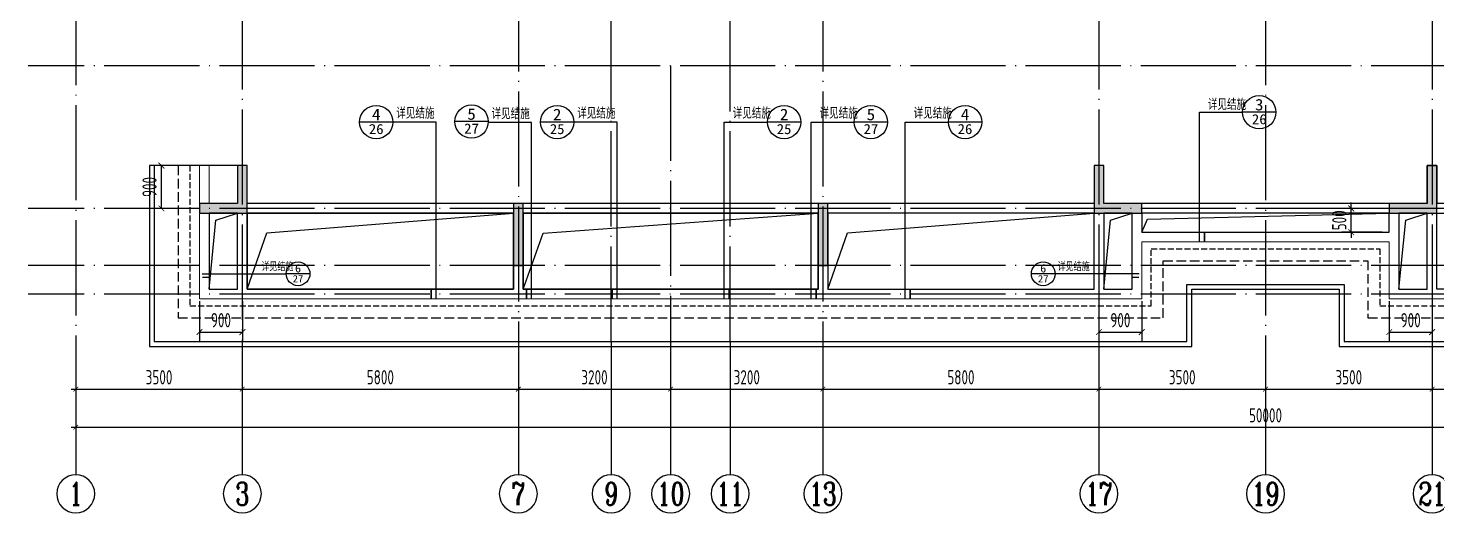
# Model space of a CAD drawing. Extents: x -668857 to 143095, y -247466 to 228182.
# Drawn here: x -214522 to -184922, y -218657 to -208468 of the extents above; entities that cross this region are included whole.
import ezdxf
from ezdxf.enums import TextEntityAlignment as Align

# ---------------------------------------------------------------- set-up
doc = ezdxf.new("R2010")
doc.units = 0
doc.header["$LTSCALE"] = 1000
for name, pattern in [('#P_--_20B1_001_t3$0$DASH', [0.35, 0.25, -0.1]), ('__DASH', [0.35, 0.25, -0.1]), ('DASH', [0.35, 0.25, -0.1]), ('DOTE', [2.42, 2, -0.2, 0.02, -0.2])]:
    doc.linetypes.add(name, pattern=pattern)
doc.layers.get('0').update_dxf_attribs({"linetype": 'CONTINUOUS'})
doc.layers.get('DEFPOINTS').update_dxf_attribs({"linetype": 'CONTINUOUS'})
for name, color, linetype in [('A-AXIS', 1, 'CONTINUOUS'), ('A-DOTE', 10, 'DOTE'), ('AXIS_NUM', 7, 'CONTINUOUS'), ('DIM_IDEN', 67, 'CONTINUOUS'), ('PUB_TEXT', 2, 'CONTINUOUS'), ('ROOF', 183, 'CONTINUOUS'), ('S-D洞口', 4, 'CONTINUOUS'), ('S-L主梁线', 4, 'DASH'), ('S-Q墙填充', 252, 'CONTINUOUS'), ('S-Q墙实线', 6, 'CONTINUOUS'), ('S-Q墙标注', 3, 'CONTINUOUS'), ('S-Y一般标注', 3, 'CONTINUOUS'), ('看线', 251, 'CONTINUOUS')]:
    doc.layers.add(name, color=color, linetype=linetype)
doc.styles.add('_TCH_AXIS', font='COMPLEX', dxfattribs={"bigfont": 'GBCBIG'})
doc.styles.add('_TCH_LABEL', font='simhei.ttf')
doc.styles.add('TSSD_Axis', font='complex.shx', dxfattribs={"width": 0.7, "bigfont": 'hztxt.shx'})
doc.styles.add('TSSD_DIMENSION', font='Tssdeng.shx', dxfattribs={"width": 0.7, "bigfont": 'tssdchn.shx'})
doc.styles.add('TSSD_REIN', font='tssdeng.shx', dxfattribs={"width": 0.7, "height": 300, "bigfont": 'tssdchn.shx'})
doc.styles.add('结构文字', font='zstxt.shx', dxfattribs={"width": 0.7, "bigfont": 'zshz.shx'})
doc.dimstyles.new('STRUCK', dxfattribs={"dimtxt": 400, "dimasz": 121, "dimexe": 200, "dimexo": 150, "dimgap": 115, "dimtad": 1, "dimdec": 0, "dimdsep": 46, "dimtxsty": '结构文字', "dimblk": 'ARCHTICK', "dimcen": 400, "dimclrd": 3, "dimclre": 3, "dimclrt": 7, "dimadec": 0, "dimazin": 0, "dimtfac": 1, "dimtdec": 0, "dimtix": 1, "dimtmove": 2, "dimatfit": 3, "dimldrblk": '_DIMX', "dimfxl": 0, "dimtolj": 1, "dimtzin": 0, "dimarcsym": 0})
doc.dimstyles.new('TSSD_100_100', dxfattribs={"dimtxt": 300, "dimasz": 100, "dimexe": 100, "dimexo": 250, "dimgap": 100, "dimtad": 1, "dimdec": 0, "dimzin": 0, "dimdsep": 46, "dimtxsty": 'TSSD_DIMENSION', "dimblk": 'ARCHTICK', "dimcen": 0, "dimdle": 100, "dimclrt": 7, "dimadec": 0, "dimazin": 0, "dimtfac": 1, "dimtdec": 0, "dimtix": 1, "dimtmove": 2, "dimatfit": 3, "dimldrblk": 'ARCHTICK', "dimfxl": 0, "dimtolj": 1, "dimtzin": 0, "dimarcsym": 0})

# ---------------------------------------------------------------- blocks, each defined once
blk = doc.blocks.new('ts_axno')
at = {"color": 0, "linetype": 'ByBlock', "lineweight": -2}
blk.add_circle((0, 0), 0.5, dxfattribs=at)
at = {"color": 0, "linetype": 'ByBlock', "lineweight": -2, "style": 'TSSD_Axis', "width": 0.7}
blk.add_attdef('A', text='', height=0.6, dxfattribs=at).set_placement((0, 0), align=Align.MIDDLE_CENTER)
blk = doc.blocks.new('_ArchTick')
at = {"color": 0, "linetype": 'ByBlock', "const_width": 0.15}
blk.add_lwpolyline([(-0.5, -0.5), (0.5, 0.5)], dxfattribs=at)
blk = doc.blocks.new('*D134')
at = {"layer": 'DEFPOINTS', "color": 0}
for p in [(8100, 3600), (13900, 3600), (13900, 2600)]:
    blk.add_point(p, dxfattribs=at)
at = {"layer": 'S-Y一般标注', "color": 0, "lineweight": -2}
for p, q in [((8100, 3350), (8100, 2500)), ((13900, 3350), (13900, 2500)), ((8000, 2600), (14000, 2600))]:
    blk.add_line(p, q, dxfattribs=at)
at = {"layer": 'S-Y一般标注', "color": 0, "lineweight": -2, "xscale": 100, "yscale": 100, "zscale": 100, "rotation": 180}
blk.add_blockref('_ArchTick', (8100, 2600), dxfattribs=at)
at = {"layer": 'S-Y一般标注', "color": 0, "lineweight": -2, "xscale": 100, "yscale": 100, "zscale": 100}
blk.add_blockref('_ArchTick', (13900, 2600), dxfattribs=at)
at = {"layer": 'S-Y一般标注', "color": 7, "insert": (11000, 2850), "char_height": 300, "attachment_point": 5, "style": 'TSSD_DIMENSION'}
blk.add_mtext('\\A1;5800', dxfattribs=at)
blk = doc.blocks.new('*D135')
at = {"layer": 'DEFPOINTS', "color": 0}
for p in [(17100, 3600), (20300, 3600), (20300, 2600)]:
    blk.add_point(p, dxfattribs=at)
at = {"layer": 'S-Y一般标注', "color": 0, "lineweight": -2}
for p, q in [((17100, 3350), (17100, 2500)), ((20300, 3350), (20300, 2500)), ((17000, 2600), (20400, 2600))]:
    blk.add_line(p, q, dxfattribs=at)
at = {"layer": 'S-Y一般标注', "color": 0, "lineweight": -2, "xscale": 100, "yscale": 100, "zscale": 100, "rotation": 180}
blk.add_blockref('_ArchTick', (17100, 2600), dxfattribs=at)
at = {"layer": 'S-Y一般标注', "color": 0, "lineweight": -2, "xscale": 100, "yscale": 100, "zscale": 100}
blk.add_blockref('_ArchTick', (20300, 2600), dxfattribs=at)
at = {"layer": 'S-Y一般标注', "color": 7, "insert": (18700, 2850), "char_height": 300, "attachment_point": 5, "style": 'TSSD_DIMENSION'}
blk.add_mtext('\\A1;3200', dxfattribs=at)
blk = doc.blocks.new('*D136')
at = {"layer": 'DEFPOINTS', "color": 0}
for p in [(20300, 3600), (26100, 3600), (26100, 2600)]:
    blk.add_point(p, dxfattribs=at)
at = {"layer": 'S-Y一般标注', "color": 0, "lineweight": -2}
for p, q in [((20300, 3350), (20300, 2500)), ((26100, 3350), (26100, 2500)), ((20200, 2600), (26200, 2600))]:
    blk.add_line(p, q, dxfattribs=at)
at = {"layer": 'S-Y一般标注', "color": 0, "lineweight": -2, "xscale": 100, "yscale": 100, "zscale": 100, "rotation": 180}
blk.add_blockref('_ArchTick', (20300, 2600), dxfattribs=at)
at = {"layer": 'S-Y一般标注', "color": 0, "lineweight": -2, "xscale": 100, "yscale": 100, "zscale": 100}
blk.add_blockref('_ArchTick', (26100, 2600), dxfattribs=at)
at = {"layer": 'S-Y一般标注', "color": 7, "insert": (23200, 2850), "char_height": 300, "attachment_point": 5, "style": 'TSSD_DIMENSION'}
blk.add_mtext('\\A1;5800', dxfattribs=at)
blk = doc.blocks.new('*D137')
at = {"layer": 'DEFPOINTS', "color": 0}
for p in [(26100, 3600), (29600, 3600), (29600, 2600)]:
    blk.add_point(p, dxfattribs=at)
at = {"layer": 'S-Y一般标注', "color": 0, "lineweight": -2}
for p, q in [((26100, 3350), (26100, 2500)), ((29600, 3350), (29600, 2500)), ((26000, 2600), (29700, 2600))]:
    blk.add_line(p, q, dxfattribs=at)
at = {"layer": 'S-Y一般标注', "color": 0, "lineweight": -2, "xscale": 100, "yscale": 100, "zscale": 100, "rotation": 180}
blk.add_blockref('_ArchTick', (26100, 2600), dxfattribs=at)
at = {"layer": 'S-Y一般标注', "color": 0, "lineweight": -2, "xscale": 100, "yscale": 100, "zscale": 100}
blk.add_blockref('_ArchTick', (29600, 2600), dxfattribs=at)
at = {"layer": 'S-Y一般标注', "color": 7, "insert": (27850, 2850), "char_height": 300, "attachment_point": 5, "style": 'TSSD_DIMENSION'}
blk.add_mtext('\\A1;3500', dxfattribs=at)
blk = doc.blocks.new('*D138')
at = {"layer": 'DEFPOINTS', "color": 0}
for p in [(33100, 3600), (38900, 3600), (38900, 2600)]:
    blk.add_point(p, dxfattribs=at)
at = {"layer": 'S-Y一般标注', "color": 0, "lineweight": -2}
for p, q in [((33100, 3350), (33100, 2500)), ((38900, 3350), (38900, 2500)), ((33000, 2600), (39000, 2600))]:
    blk.add_line(p, q, dxfattribs=at)
at = {"layer": 'S-Y一般标注', "color": 0, "lineweight": -2, "xscale": 100, "yscale": 100, "zscale": 100, "rotation": 180}
blk.add_blockref('_ArchTick', (33100, 2600), dxfattribs=at)
at = {"layer": 'S-Y一般标注', "color": 0, "lineweight": -2, "xscale": 100, "yscale": 100, "zscale": 100}
blk.add_blockref('_ArchTick', (38900, 2600), dxfattribs=at)
at = {"layer": 'S-Y一般标注', "color": 7, "insert": (36000, 2850), "char_height": 300, "attachment_point": 5, "style": 'TSSD_DIMENSION'}
blk.add_mtext('\\A1;5800', dxfattribs=at)
blk = doc.blocks.new('*D142')
at = {"layer": 'DEFPOINTS', "color": 0}
for p in [(4600, 3600), (54600, 3600), (54600, 1800)]:
    blk.add_point(p, dxfattribs=at)
at = {"layer": 'S-Y一般标注', "color": 0, "lineweight": -2}
for p, q in [((4600, 3350), (4600, 1700)), ((54600, 3350), (54600, 1700)), ((4500, 1800), (54700, 1800))]:
    blk.add_line(p, q, dxfattribs=at)
at = {"layer": 'S-Y一般标注', "color": 0, "lineweight": -2, "xscale": 100, "yscale": 100, "zscale": 100, "rotation": 180}
blk.add_blockref('_ArchTick', (4600, 1800), dxfattribs=at)
at = {"layer": 'S-Y一般标注', "color": 0, "lineweight": -2, "xscale": 100, "yscale": 100, "zscale": 100}
blk.add_blockref('_ArchTick', (54600, 1800), dxfattribs=at)
at = {"layer": 'S-Y一般标注', "color": 7, "insert": (29600, 2050), "char_height": 300, "attachment_point": 5, "style": 'TSSD_DIMENSION'}
blk.add_mtext('\\A1;50000', dxfattribs=at)
blk = doc.blocks.new('*D143')
at = {"layer": 'DEFPOINTS', "color": 0}
for p in [(13900, 3600), (17100, 3600), (17100, 2600)]:
    blk.add_point(p, dxfattribs=at)
at = {"layer": 'S-Y一般标注', "color": 0, "lineweight": -2}
for p, q in [((13900, 3350), (13900, 2500)), ((17100, 3350), (17100, 2500)), ((13800, 2600), (17200, 2600))]:
    blk.add_line(p, q, dxfattribs=at)
at = {"layer": 'S-Y一般标注', "color": 0, "lineweight": -2, "xscale": 100, "yscale": 100, "zscale": 100, "rotation": 180}
blk.add_blockref('_ArchTick', (13900, 2600), dxfattribs=at)
at = {"layer": 'S-Y一般标注', "color": 0, "lineweight": -2, "xscale": 100, "yscale": 100, "zscale": 100}
blk.add_blockref('_ArchTick', (17100, 2600), dxfattribs=at)
at = {"layer": 'S-Y一般标注', "color": 7, "insert": (15500, 2850), "char_height": 300, "attachment_point": 5, "style": 'TSSD_DIMENSION'}
blk.add_mtext('\\A1;3200', dxfattribs=at)
blk = doc.blocks.new('*D144')
at = {"layer": 'DEFPOINTS', "color": 0}
for p in [(4600, 3600), (8100, 3600), (8100, 2600)]:
    blk.add_point(p, dxfattribs=at)
at = {"layer": 'S-Y一般标注', "color": 0, "lineweight": -2}
for p, q in [((4600, 3350), (4600, 2500)), ((8100, 3350), (8100, 2500)), ((4500, 2600), (8200, 2600))]:
    blk.add_line(p, q, dxfattribs=at)
at = {"layer": 'S-Y一般标注', "color": 0, "lineweight": -2, "xscale": 100, "yscale": 100, "zscale": 100, "rotation": 180}
blk.add_blockref('_ArchTick', (4600, 2600), dxfattribs=at)
at = {"layer": 'S-Y一般标注', "color": 0, "lineweight": -2, "xscale": 100, "yscale": 100, "zscale": 100}
blk.add_blockref('_ArchTick', (8100, 2600), dxfattribs=at)
at = {"layer": 'S-Y一般标注', "color": 7, "insert": (6350, 2850), "char_height": 300, "attachment_point": 5, "style": 'TSSD_DIMENSION'}
blk.add_mtext('\\A1;3500', dxfattribs=at)
blk = doc.blocks.new('*D145')
at = {"layer": 'DEFPOINTS', "color": 0}
for p in [(29600, 3600), (33100, 3600), (33100, 2600)]:
    blk.add_point(p, dxfattribs=at)
at = {"layer": 'S-Y一般标注', "color": 0, "lineweight": -2}
for p, q in [((29600, 3350), (29600, 2500)), ((33100, 3350), (33100, 2500)), ((29500, 2600), (33200, 2600))]:
    blk.add_line(p, q, dxfattribs=at)
at = {"layer": 'S-Y一般标注', "color": 0, "lineweight": -2, "xscale": 100, "yscale": 100, "zscale": 100, "rotation": 180}
blk.add_blockref('_ArchTick', (29600, 2600), dxfattribs=at)
at = {"layer": 'S-Y一般标注', "color": 0, "lineweight": -2, "xscale": 100, "yscale": 100, "zscale": 100}
blk.add_blockref('_ArchTick', (33100, 2600), dxfattribs=at)
at = {"layer": 'S-Y一般标注', "color": 7, "insert": (31350, 2850), "char_height": 300, "attachment_point": 5, "style": 'TSSD_DIMENSION'}
blk.add_mtext('\\A1;3500', dxfattribs=at)
blk = doc.blocks.new('20210729.19002051')
at = {"layer": 'ROOF', "ltscale": 0.8}
for points in [[(0, 3800), (0, 0), (21900, 0), (21900, 1200), (25000, 1200), (25000, 0), (46900, 0), (46900, 3800)], [(19850, 3000), (2050, 3000), (2050, 3800), (0, 3800)], [(100, 3800), (100, 100), (21800, 100), (21800, 1300), (25100, 1300), (25100, 100), (46800, 100), (46800, 3800)], [(20050, 3000), (20050, 3800), (19850, 3800), (19850, 3000)], [(26850, 3000), (26850, 3800), (27050, 3800), (27050, 3000)], [(46900, 3800), (44850, 3800), (44850, 3000), (27050, 3000)], [(26850, 3000), (20050, 3000)]]:
    blk.add_lwpolyline(points, dxfattribs=at)
at = {"layer": 'ROOF', "linetype": '__DASH', "ltscale": 0.8}
blk.add_lwpolyline([(600, 3800), (600, 600), (21300, 600), (21300, 1800), (25600, 1800), (25600, 600), (46300, 600), (46300, 3800)], dxfattribs=at)
at = {"layer": 'ROOF', "ltscale": 0.8}
for points in [[(2050, 2800), (7650, 2800), (7650, 1200), (2050, 1200)], [(7850, 2800), (14050, 2800), (14050, 1200), (7850, 1200)], [(19850, 2800), (14250, 2800), (14250, 1200), (19850, 1200)], [(27050, 2800), (32650, 2800), (32650, 1200), (27050, 1200)]]:
    blk.add_lwpolyline(points, close=True, dxfattribs=at)
at = {"layer": '看线', "color": 202, "linetype": '#P_--_20B1_001_t3$0$DASH', "ltscale": 0.5}
blk.add_lwpolyline([(850, 3800), (850, 850), (21050, 850), (21050, 2050), (25850, 2050), (25850, 850), (46050, 850), (46050, 3800)], dxfattribs=at)
blk = doc.blocks.new('20210729.19003983')
at = {"layer": 'ROOF'}
blk.add_blockref('20210729.19002051', (2250, 0), dxfattribs=at)
blk = doc.blocks.new('*D906')
at = {"layer": 'DEFPOINTS', "color": 0}
for p in [(-210922, -214057), (-210022, -214057), (-210022, -214857)]:
    blk.add_point(p, dxfattribs=at)
at = {"layer": 'S-Q墙标注', "color": 3, "lineweight": -2}
for p, q in [((-210922, -214207), (-210922, -215057)), ((-210022, -214207), (-210022, -215057)), ((-210922, -214857), (-210022, -214857))]:
    blk.add_line(p, q, dxfattribs=at)
at = {"layer": 'S-Q墙标注', "color": 3, "lineweight": -2, "xscale": 121, "yscale": 121, "zscale": 121, "rotation": 180}
blk.add_blockref('_ArchTick', (-210922, -214857), dxfattribs=at)
at = {"layer": 'S-Q墙标注', "color": 3, "lineweight": -2, "xscale": 121, "yscale": 121, "zscale": 121}
blk.add_blockref('_ArchTick', (-210022, -214857), dxfattribs=at)
at = {"layer": 'S-Q墙标注', "color": 7, "insert": (-210472, -214607), "char_height": 300, "attachment_point": 5, "style": 'TSSD_REIN'}
blk.add_mtext('\\A1;900', dxfattribs=at)
blk = doc.blocks.new('_DIMX')
blk.add_line((-150, 0), (150, 0))
at = {"const_width": 50}
blk.add_lwpolyline([(-70, -70), (70, 70)], dxfattribs=at)
blk = doc.blocks.new('*D907')
at = {"layer": 'DEFPOINTS', "color": 0}
for p in [(-192022, -214057), (-191122, -214057), (-191122, -214857)]:
    blk.add_point(p, dxfattribs=at)
at = {"layer": 'S-Q墙标注', "color": 3, "lineweight": -2}
for p, q in [((-192022, -214207), (-192022, -215057)), ((-191122, -214207), (-191122, -215057)), ((-192022, -214857), (-191122, -214857))]:
    blk.add_line(p, q, dxfattribs=at)
at = {"layer": 'S-Q墙标注', "color": 3, "lineweight": -2, "xscale": 121, "yscale": 121, "zscale": 121, "rotation": 180}
blk.add_blockref('_ArchTick', (-192022, -214857), dxfattribs=at)
at = {"layer": 'S-Q墙标注', "color": 3, "lineweight": -2, "xscale": 121, "yscale": 121, "zscale": 121}
blk.add_blockref('_ArchTick', (-191122, -214857), dxfattribs=at)
at = {"layer": 'S-Q墙标注', "color": 7, "insert": (-191572, -214607), "char_height": 300, "attachment_point": 5, "style": 'TSSD_REIN'}
blk.add_mtext('\\A1;900', dxfattribs=at)
blk = doc.blocks.new('*D908')
at = {"layer": 'DEFPOINTS', "color": 0}
for p in [(-185922, -214057), (-185022, -214057), (-185022, -214857)]:
    blk.add_point(p, dxfattribs=at)
at = {"layer": 'S-Q墙标注', "color": 3, "lineweight": -2}
for p, q in [((-185922, -214207), (-185922, -215057)), ((-185022, -214207), (-185022, -215057)), ((-185922, -214857), (-185022, -214857))]:
    blk.add_line(p, q, dxfattribs=at)
at = {"layer": 'S-Q墙标注', "color": 3, "lineweight": -2, "xscale": 121, "yscale": 121, "zscale": 121, "rotation": 180}
blk.add_blockref('_ArchTick', (-185922, -214857), dxfattribs=at)
at = {"layer": 'S-Q墙标注', "color": 3, "lineweight": -2, "xscale": 121, "yscale": 121, "zscale": 121}
blk.add_blockref('_ArchTick', (-185022, -214857), dxfattribs=at)
at = {"layer": 'S-Q墙标注', "color": 7, "insert": (-185472, -214607), "char_height": 300, "attachment_point": 5, "style": 'TSSD_REIN'}
blk.add_mtext('\\A1;900', dxfattribs=at)
blk = doc.blocks.new('*D911')
at = {"layer": 'DEFPOINTS', "color": 0}
for p in [(-211722, -211357), (-210922, -211357), (-210922, -212257)]:
    blk.add_point(p, dxfattribs=at)
at = {"layer": 'S-Q墙标注', "color": 3, "lineweight": -2}
for p, q in [((-211072, -211357), (-211922, -211357)), ((-211722, -212257), (-211722, -211357)), ((-211072, -212257), (-211922, -212257))]:
    blk.add_line(p, q, dxfattribs=at)
at = {"layer": 'S-Q墙标注', "color": 3, "lineweight": -2, "xscale": 121, "yscale": 121, "zscale": 121}
for p, rotation in [((-211722, -211357), 90), ((-211722, -212257), 270)]:
    blk.add_blockref('_ArchTick', p, dxfattribs=dict(at, rotation=rotation))
at = {"layer": 'S-Q墙标注', "color": 7, "insert": (-211972, -211807), "char_height": 300, "attachment_point": 5, "rotation": 90, "style": 'TSSD_REIN'}
blk.add_mtext('\\A1;900', dxfattribs=at)
blk = doc.blocks.new('*D912')
at = {"layer": 'DEFPOINTS', "color": 0}
for p in [(-186722, -212257), (-185922, -212257), (-185922, -212757)]:
    blk.add_point(p, dxfattribs=at)
at = {"layer": 'S-Q墙标注', "color": 3, "lineweight": -2}
for p, q in [((-186722, -212257), (-186722, -212136)), ((-186072, -212257), (-186922, -212257)), ((-186722, -212757), (-186722, -212257)), ((-186072, -212757), (-186922, -212757)), ((-186722, -212757), (-186722, -212878))]:
    blk.add_line(p, q, dxfattribs=at)
at = {"layer": 'S-Q墙标注', "color": 3, "lineweight": -2, "xscale": 121, "yscale": 121, "zscale": 121}
for p, rotation in [((-186722, -212257), 270), ((-186722, -212757), 90)]:
    blk.add_blockref('_ArchTick', p, dxfattribs=dict(at, rotation=rotation))
at = {"layer": 'S-Q墙标注', "color": 7, "insert": (-186972, -212507), "char_height": 300, "attachment_point": 5, "rotation": 90, "style": 'TSSD_REIN'}
blk.add_mtext('\\A1;500', dxfattribs=at)
blk = doc.blocks.new('20210810.07345506')
at = {"layer": 'DIM_IDEN'}
for p, q in [((9087, 16753), (9997, 16753)), ((9087, 14955), (9087, 16753)), ((10697, 16753), (9997, 16753)), ((7543, 14036), (7797, 14036)), ((7797, 14036), (8568, 14036)), ((9268, 14036), (8568, 14036)), ((11117, 14036), (10417, 14036)), ((11889, 14036), (11117, 14036)), ((12143, 14036), (11889, 14036)), ((6941, 13505), (6941, 12266)), ((12745, 13505), (12745, 12266)), ((6941, 12266), (7494, 12266)), ((7994, 12266), (7494, 12266)), ((12191, 12266), (11691, 12266)), ((12745, 12266), (12191, 12266)), ((20953, 6325), (21862, 6325)), ((20953, 3605), (20953, 6325)), ((22562, 6325), (21862, 6325)), ((4007, 6119), (3307, 6119)), ((4916, 6119), (4007, 6119)), ((4916, 2405), (4916, 6119)), ((6010, 6129), (5310, 6129)), ((6919, 6109), (6010, 6109)), ((6919, 2405), (6919, 6109)), ((7809, 6119), (7109, 6119)), ((8718, 6119), (7809, 6119)), ((8718, 2405), (8718, 6119)), ((10968, 6119), (11877, 6119)), ((10968, 2405), (10968, 6119)), ((12577, 6119), (11877, 6119)), ((12793, 6119), (13702, 6119)), ((12793, 2405), (12793, 6119)), ((14402, 6119), (13702, 6119)), ((14770, 6119), (15679, 6119)), ((14770, 2405), (14770, 6119)), ((16379, 6119), (15679, 6119)), ((0, 2930), (447, 2930)), ((447, 2930), (1763, 2930)), ((2263, 2930), (1763, 2930)), ((17923, 2930), (17423, 2930)), ((19039, 2930), (17923, 2930)), ((19686, 2930), (19039, 2930))]:
    blk.add_line(p, q, dxfattribs=at)
for points, const_width in [([(9192, 14955), (9192, 15155)], 35), ([(7543, 13931), (7743, 13931)], 35), ([(12143, 13931), (11943, 13931)], 35), ([(7016, 13505), (7016, 13362)], 25), ([(12670, 13505), (12670, 13362)], 25), ([(21058, 3605), (21058, 3805)], 35), ([(0, 2855), (143, 2855)], 25), ([(19686, 2855), (19543, 2855)], 25), ([(4811, 2605), (4811, 2405)], 35), ([(6814, 2605), (6814, 2405)], 35), ([(8613, 2605), (8613, 2405)], 35), ([(11073, 2605), (11073, 2405)], 35), ([(12898, 2605), (12898, 2405)], 35), ([(14875, 2605), (14875, 2405)], 35)]:
    blk.add_lwpolyline(points, dxfattribs=dict(at, const_width=const_width))
for centre, radius in [((10347, 16753), 350), ((8918, 14036), 350), ((10767, 14036), 350), ((7744, 12266), 250), ((11941, 12266), 250), ((22212, 6325), 350), ((3657, 6119), 350), ((5660, 6129), 350), ((7459, 6119), 350), ((12227, 6119), 350), ((14052, 6119), 350), ((16029, 6119), 350), ((2013, 2930), 250), ((17673, 2930), 250)]:
    blk.add_circle(centre, radius, dxfattribs=at)
at = {"layer": 'PUB_TEXT', "style": '_TCH_AXIS'}
for height, p in [(236.3, (9267, 16836)), (236.3, (7839, 14119)), (236.3, (11187, 14119)), (168.8, (6973, 12325)), (168.8, (12241, 12325)), (236.3, (21132, 6372)), (236.3, (4077, 6189)), (236.3, (6080, 6179)), (236.3, (7879, 6189)), (236.3, (11147, 6189)), (236.3, (12972, 6189)), (236.3, (14949, 6189)), (168.8, (1242, 2989)), (168.8, (17973, 2989))]:
    blk.add_text('详见结施', height=height, dxfattribs=at).set_placement(p)
at = {"layer": 'PUB_TEXT', "style": '_TCH_LABEL'}
for s, height, width, p, p2 in [('12', 211.6, 1.022989, (10191, 16794), (10502, 16794)), ('30', 212, 1.017143, (10191, 16500), (10502, 16500)), ('17', 210.8, 1.034884, (8761, 14077), (9075, 14077)), ('17', 210.8, 1.034884, (10611, 14077), (10924, 14077)), ('31', 212.3, 1.011364, (8764, 13783), (9073, 13783)), ('31', 212.3, 1.011364, (10613, 13783), (10922, 13783)), ('11', 150.6, 1.034884, (7632, 12295), (7857, 12295)), ('11', 150.6, 1.034884, (11829, 12295), (12053, 12295)), ('30', 151.4, 1.017143, (7634, 12085), (7855, 12085)), ('30', 151.4, 1.017143, (11830, 12085), (12052, 12085)), ('3', 242, 1.00565, (22124, 6364), (22299, 6364)), ('4', 241, 1.034884, (3567, 6158), (3747, 6158)), ('5', 241, 1.028902, (5570, 6168), (5749, 6168)), ('2', 241, 1.022989, (7370, 6158), (7548, 6158)), ('2', 241, 1.022989, (12138, 6158), (12316, 6158)), ('5', 241, 1.028902, (13962, 6158), (14141, 6158)), ('4', 241, 1.034884, (15939, 6158), (16119, 6158)), ('26', 211.6, 1.022989, (22056, 6073), (22368, 6073)), ('26', 211.6, 1.022989, (3501, 5867), (3812, 5867)), ('27', 211.6, 1.022989, (5504, 5877), (5815, 5877)), ('25', 212.7, 1.00565, (7305, 5866), (7613, 5866)), ('25', 212.7, 1.00565, (12073, 5866), (12381, 5866)), ('27', 211.6, 1.022989, (13896, 5867), (14207, 5867)), ('26', 211.6, 1.022989, (15873, 5867), (16184, 5867)), ('6', 173, 1.011364, (1950, 2958), (2076, 2958)), ('6', 173, 1.011364, (17610, 2958), (17735, 2958)), ('27', 151.1, 1.022989, (1902, 2750), (2124, 2750)), ('27', 151.1, 1.022989, (17561, 2750), (17784, 2750))]:
    blk.add_text(s, height=height, dxfattribs=dict(at, width=width)).set_placement(p, p2, align=Align.FIT)
blk = doc.blocks.new('20210726.16395156')
at = {"layer": 'A-AXIS'}
for p, q in [((4600, 3600), (4600, 800)), ((8100, 3600), (8100, 800)), ((13900, 3600), (13900, 800)), ((15850, 3600), (15850, 800)), ((17100, 3600), (17100, 800)), ((18350, 3600.1), (18350, 800.1)), ((20300, 3600), (20300, 800)), ((26100, 3600), (26100, 800)), ((29600, 3600), (29600, 800)), ((33100, 3600), (33100, 800))]:
    blk.add_line(p, q, dxfattribs=at)
at = {"layer": 'A-DOTE'}
for p, q in [((4600, 18249.9), (4600, 3600)), ((29600, 18249.9), (29600, 3600)), ((13900.2, 13700), (13900, 3600)), ((20299.8, 13700), (20300, 3600)), ((15850, 3600), (15850, 11500)), ((18350, 3600.1), (18350, 11500)), ((8100, 10900), (8100, 3600)), ((26100, 10900), (26100, 3600)), ((33100, 10900), (33100, 3600)), ((55600, 9400), (3600, 9400)), ((17100, 9400), (17100, 3600)), ((55600, 6400), (3600, 6400)), ((55600, 5200), (3600, 5200)), ((55600, 4600), (3600, 4600))]:
    blk.add_line(p, q, dxfattribs=at)
at = {"layer": 'A-AXIS'}
ref = blk.add_blockref('ts_axno', (4600, 400), dxfattribs=dict(at, xscale=-800, yscale=800, zscale=800, rotation=180))
ref.add_attrib('1', '1', dxfattribs={"layer": 'AXIS_NUM', "height": 480, "style": 'TSSD_Axis', "width": 0.7}).set_placement((4600, 400), align=Align.MIDDLE_CENTER)
ref = blk.add_blockref('ts_axno', (8100, 400), dxfattribs=dict(at, xscale=-800, yscale=800, zscale=800, rotation=180))
ref.add_attrib('2', '3', dxfattribs={"layer": 'AXIS_NUM', "height": 480, "style": 'TSSD_Axis', "width": 0.7}).set_placement((8100, 400), align=Align.MIDDLE_CENTER)
ref = blk.add_blockref('ts_axno', (13900, 400), dxfattribs=dict(at, xscale=-800, yscale=800, zscale=800, rotation=180))
ref.add_attrib('5', '7', dxfattribs={"layer": 'AXIS_NUM', "height": 480, "style": 'TSSD_Axis', "width": 0.7}).set_placement((13900, 400), align=Align.MIDDLE_CENTER)
ref = blk.add_blockref('ts_axno', (15850, 400), dxfattribs=dict(at, xscale=-800, yscale=800, zscale=800, rotation=180))
ref.add_attrib('5', '9', dxfattribs={"layer": 'AXIS_NUM', "height": 480, "style": 'TSSD_Axis', "width": 0.7}).set_placement((15850, 400), align=Align.MIDDLE_CENTER)
ref = blk.add_blockref('ts_axno', (17100, 400), dxfattribs=dict(at, xscale=-800, yscale=800, zscale=800, rotation=180))
ref.add_attrib('8', '10', dxfattribs={"layer": 'AXIS_NUM', "height": 480, "style": 'TSSD_Axis', "width": 0.7}).set_placement((17100, 400), align=Align.MIDDLE_CENTER)
ref = blk.add_blockref('ts_axno', (18350, 400.1), dxfattribs=dict(at, xscale=-800, yscale=800, zscale=800, rotation=180))
ref.add_attrib('5', '11', dxfattribs={"layer": 'AXIS_NUM', "height": 480, "style": 'TSSD_Axis', "width": 0.7}).set_placement((18350, 400.1), align=Align.MIDDLE_CENTER)
ref = blk.add_blockref('ts_axno', (20300, 400), dxfattribs=dict(at, xscale=-800, yscale=800, zscale=800, rotation=180))
ref.add_attrib('8', '13', dxfattribs={"layer": 'AXIS_NUM', "height": 480, "style": 'TSSD_Axis', "width": 0.7}).set_placement((20300, 400), align=Align.MIDDLE_CENTER)
ref = blk.add_blockref('ts_axno', (26100, 400), dxfattribs=dict(at, xscale=-800, yscale=800, zscale=800, rotation=180))
ref.add_attrib('10', '17', dxfattribs={"layer": 'AXIS_NUM', "height": 480, "style": 'TSSD_Axis', "width": 0.7}).set_placement((26100, 400), align=Align.MIDDLE_CENTER)
ref = blk.add_blockref('ts_axno', (29600, 400), dxfattribs=dict(at, xscale=-800, yscale=800, zscale=800, rotation=180))
ref.add_attrib('13', '19', dxfattribs={"layer": 'AXIS_NUM', "height": 480, "style": 'TSSD_Axis', "width": 0.7}).set_placement((29600, 400), align=Align.MIDDLE_CENTER)
ref = blk.add_blockref('ts_axno', (33100, 400), dxfattribs=dict(at, xscale=-800, yscale=800, zscale=800, rotation=180))
ref.add_attrib('13', '21', dxfattribs={"layer": 'AXIS_NUM', "height": 480, "style": 'TSSD_Axis', "width": 0.7}).set_placement((33100, 400), align=Align.MIDDLE_CENTER)
at = {"layer": 'S-Y一般标注'}
for base, p1, p2, picture, middle in [((54600, 1800), (4600, 3600), (54600, 3600), '*D142', (29600, 2050)), ((8100, 2600), (4600, 3600), (8100, 3600), '*D144', (6350, 2850)), ((13900, 2600), (8100, 3600), (13900, 3600), '*D134', (11000, 2850)), ((17100, 2600), (13900, 3600), (17100, 3600), '*D143', (15500, 2850)), ((20300, 2600), (17100, 3600), (20300, 3600), '*D135', (18700, 2850)), ((26100, 2600), (20300, 3600), (26100, 3600), '*D136', (23200, 2850)), ((29600, 2600), (26100, 3600), (29600, 3600), '*D137', (27850, 2850)), ((33100, 2600), (29600, 3600), (33100, 3600), '*D145', (31350, 2850)), ((38900, 2600.1), (33100, 3600), (38900, 3600.1), '*D138', (36000, 2850.1))]:
    dim = blk.add_linear_dim(base=base, p1=p1, p2=p2, dimstyle='TSSD_100_100', dxfattribs=at)
    dim.commit()
    dim.dimension.update_dxf_attribs({"geometry": picture, "text_midpoint": middle})

msp = doc.modelspace()

# ---------------------------------------------------------------- hatches: boundary and pattern name
at = {"layer": 'S-Q墙填充'}
h = msp.add_hatch(color=252, dxfattribs=at)
h.dxf.hatch_style = 1
h.paths.add_polyline_path([(-210122.43, -212156.62), (-210922.43, -212156.62), (-210922.43, -212356.62), (-209922.43, -212356.62), (-209922.43, -211356.62), (-210122.43, -211356.62)])
h = msp.add_hatch(color=252, dxfattribs=at)
h.dxf.hatch_style = 1
h.paths.add_polyline_path([(-192122.45, -212356.62), (-191122.45, -212356.62), (-191122.45, -212156.62), (-191922.45, -212156.62), (-191922.45, -211356.62), (-192122.45, -211356.62)])
h = msp.add_hatch(color=252, dxfattribs=at)
h.dxf.hatch_style = 1
h.paths.add_polyline_path([(-185122.43, -212156.62), (-185922.43, -212156.62), (-185922.43, -212356.62), (-184922.43, -212356.62), (-184922.43, -211356.62), (-185122.43, -211356.62)])
h = msp.add_hatch(color=252, dxfattribs=at)
h.dxf.hatch_style = 1
h.paths.add_polyline_path([(-204122.43, -213456.63), (-204122.38, -212156.75), (-204322.38, -212156.74), (-204322.43, -213456.63)])
h = msp.add_hatch(color=252, dxfattribs=at)
h.dxf.hatch_style = 1
h.paths.add_polyline_path([(-197722.45, -213456.63), (-197722.5, -212156.74), (-197922.5, -212156.75), (-197922.45, -213456.64)])

# ---------------------------------------------------------------- linework, layer by layer
at = {"layer": 'S-D洞口', "color": 5}
for points in [[(-210722.43, -213956.46), (-210122.43, -213956.46), (-210122.43, -212356.62), (-210722.43, -212356.62), (-210722.43, -213956.46), (-210576.98, -212502.07), (-210122.43, -212356.62)], [(-209922.43, -213956.46), (-204322.38, -213956.46), (-204322.38, -212356.75), (-209922.43, -212356.75), (-209922.43, -213956.46), (-209507.67, -212771.5), (-204322.38, -212356.75)], [(-204122.43, -213956.46), (-197922.5, -213956.46), (-197922.5, -212356.75), (-204122.43, -212356.75), (-204122.43, -213956.46), (-203698.56, -212780.62), (-197922.5, -212356.75)], [(-197722.45, -213956.46), (-192122.45, -213956.46), (-192122.45, -212356.62), (-197722.45, -212356.62), (-197722.45, -213956.46), (-197307.67, -212771.41), (-192122.45, -212356.62)], [(-191922.45, -213956.46), (-191322.45, -213956.46), (-191322.45, -212356.62), (-191922.45, -212356.62), (-191922.45, -213956.46), (-191777, -212502.07), (-191322.45, -212356.62)], [(-191122.44, -212756.62), (-185922.43, -212756.62), (-185922.43, -212356.62), (-191122.44, -212356.62), (-191122.44, -212756.62), (-190998.63, -212480.43), (-185922.43, -212356.62)], [(-185722.45, -213956.46), (-185122.43, -213956.46), (-185122.43, -212356.62), (-185722.45, -212356.62), (-185722.45, -213956.46), (-185577, -212502.08), (-185122.43, -212356.62)]]:
    msp.add_lwpolyline(points, dxfattribs=at)
at = {"layer": 'S-L主梁线', "linetype": 'ByBlock', "lineweight": 18}
for p, q in [((-210722.44, -211356.62), (-210922.44, -211356.63)), ((-210922.44, -211356.63), (-210922.43, -212156.62)), ((-210722.43, -212156.62), (-210722.44, -211356.62)), ((-204322.38, -212156.75), (-209922.43, -212156.63)), ((-197922.5, -212156.75), (-204122.38, -212156.75)), ((-192122.45, -212156.63), (-197722.5, -212156.75)), ((-185822.43, -212156.62), (-191222.45, -212156.62)), ((-179322.43, -212156.62), (-184922.43, -212156.62)), ((-210922.43, -212356.62), (-210922.43, -214156.46)), ((-210722.43, -213956.46), (-210722.43, -212356.62)), ((-210122.43, -212356.62), (-210122.43, -213956.46)), ((-209922.43, -213956.46), (-209922.43, -212356.63)), ((-209922.43, -212356.63), (-204322.38, -212356.75)), ((-204122.38, -212356.75), (-197922.5, -212356.75)), ((-197722.5, -212356.75), (-192122.45, -212356.63)), ((-192122.45, -212356.63), (-192122.45, -213956.46)), ((-191922.45, -213956.46), (-191922.45, -212356.62)), ((-191322.45, -212356.62), (-191322.44, -212856.63)), ((-191122.44, -212756.62), (-191122.45, -212356.62)), ((-191122.45, -212356.62), (-185922.43, -212356.62)), ((-185922.43, -212356.62), (-185922.44, -212756.62)), ((-185722.44, -212856.63), (-185722.43, -212356.62)), ((-185122.43, -212356.62), (-185122.43, -213956.46)), ((-185922.44, -212756.62), (-191122.44, -212756.62)), ((-191322.44, -212856.62), (-191322.45, -213956.46)), ((-191122.45, -214156.46), (-191122.44, -212956.62)), ((-191122.44, -212956.62), (-185922.44, -212956.62)), ((-185922.44, -212956.62), (-185922.45, -214156.46)), ((-185722.45, -213956.46), (-185722.44, -212856.62)), ((-204322.43, -213456.63), (-204322.43, -213956.46)), ((-204122.43, -213956.46), (-204122.43, -213456.63)), ((-197922.45, -213456.63), (-197922.45, -213956.46)), ((-197722.45, -213956.46), (-197722.45, -213456.63)), ((-210122.43, -213956.46), (-210722.43, -213956.46)), ((-204322.43, -213956.46), (-209922.43, -213956.46)), ((-197922.45, -213956.46), (-204122.43, -213956.46)), ((-192122.45, -213956.46), (-197722.45, -213956.46)), ((-191322.45, -213956.46), (-191922.45, -213956.46)), ((-185122.43, -213956.46), (-185722.45, -213956.46)), ((-210922.43, -214156.46), (-210022.43, -214156.46)), ((-210022.43, -214156.46), (-204222.43, -214156.46)), ((-204222.43, -214156.46), (-197822.45, -214156.46)), ((-197822.45, -214156.46), (-192022.45, -214156.46)), ((-192022.45, -214156.46), (-191122.45, -214156.46)), ((-185922.45, -214156.46), (-185022.43, -214156.46)), ((-185022.43, -214156.46), (-179222.43, -214156.46))]:
    msp.add_line(p, q, dxfattribs=at)
at = {"layer": 'S-Q墙实线'}
for points in [[(-210122.43, -212156.62), (-210922.43, -212156.62), (-210922.43, -212356.62), (-209922.43, -212356.62), (-209922.43, -211356.62), (-210122.43, -211356.62)], [(-192122.45, -212356.62), (-191122.45, -212356.62), (-191122.45, -212156.62), (-191922.45, -212156.62), (-191922.45, -211356.62), (-192122.45, -211356.62)], [(-185122.43, -212156.62), (-185922.43, -212156.62), (-185922.43, -212356.62), (-184922.43, -212356.62), (-184922.43, -211356.62), (-185122.43, -211356.62)], [(-204122.43, -213456.63), (-204122.38, -212156.75), (-204322.38, -212156.74), (-204322.43, -213456.63)], [(-197722.45, -213456.63), (-197722.5, -212156.74), (-197922.5, -212156.75), (-197922.45, -213456.64)]]:
    msp.add_lwpolyline(points, close=True, dxfattribs=at)

# ---------------------------------------------------------------- block references
at = {"layer": 'A-DOTE'}
msp.add_blockref('20210726.16395156', (-218122.44, -218656.67), dxfattribs=at)
at = {"layer": 'PUB_TEXT'}
msp.add_blockref('20210810.07345506', (-210865.27, -216561.25), dxfattribs=at)
at = {"layer": 'ROOF'}
msp.add_blockref('20210729.19003983', (-214222.45, -215156.62), dxfattribs=at)

# ---------------------------------------------------------------- dimensions: what is measured, and where the dimension line sits
at = {"layer": 'S-Q墙标注'}
for base, p1, p2, picture, middle in [((-211722.43, -211356.63), (-210922.43, -212256.62), (-210922.43, -211356.63), '*D911', (-211972.43, -211806.62)), ((-186722.43, -212256.62), (-185922.43, -212756.62), (-185922.43, -212256.62), '*D912', (-186972.43, -212506.62))]:
    dim = msp.add_linear_dim(base=base, p1=p1, p2=p2, angle=90, dimstyle='STRUCK', override={"dimtxt": 300, "dimgap": 100, "dimtxsty": 'TSSD_REIN'}, dxfattribs=at)
    dim.commit()
    dim.dimension.update_dxf_attribs({"geometry": picture, "text_midpoint": middle})
for base, p1, p2, picture, middle in [((-210022.44, -214856.62), (-210922.43, -214056.62), (-210022.44, -214056.62), '*D906', (-210472.43, -214606.62)), ((-191122.45, -214856.62), (-192022.44, -214056.62), (-191122.45, -214056.62), '*D907', (-191572.44, -214606.62)), ((-185022.46, -214856.84), (-185922.45, -214056.84), (-185022.46, -214056.84), '*D908', (-185472.46, -214606.84))]:
    dim = msp.add_linear_dim(base=base, p1=p1, p2=p2, dimstyle='STRUCK', override={"dimtxt": 300, "dimgap": 100, "dimtxsty": 'TSSD_REIN'}, dxfattribs=at)
    dim.commit()
    dim.dimension.update_dxf_attribs({"geometry": picture, "text_midpoint": middle})

doc.saveas('drawing.dxf')
